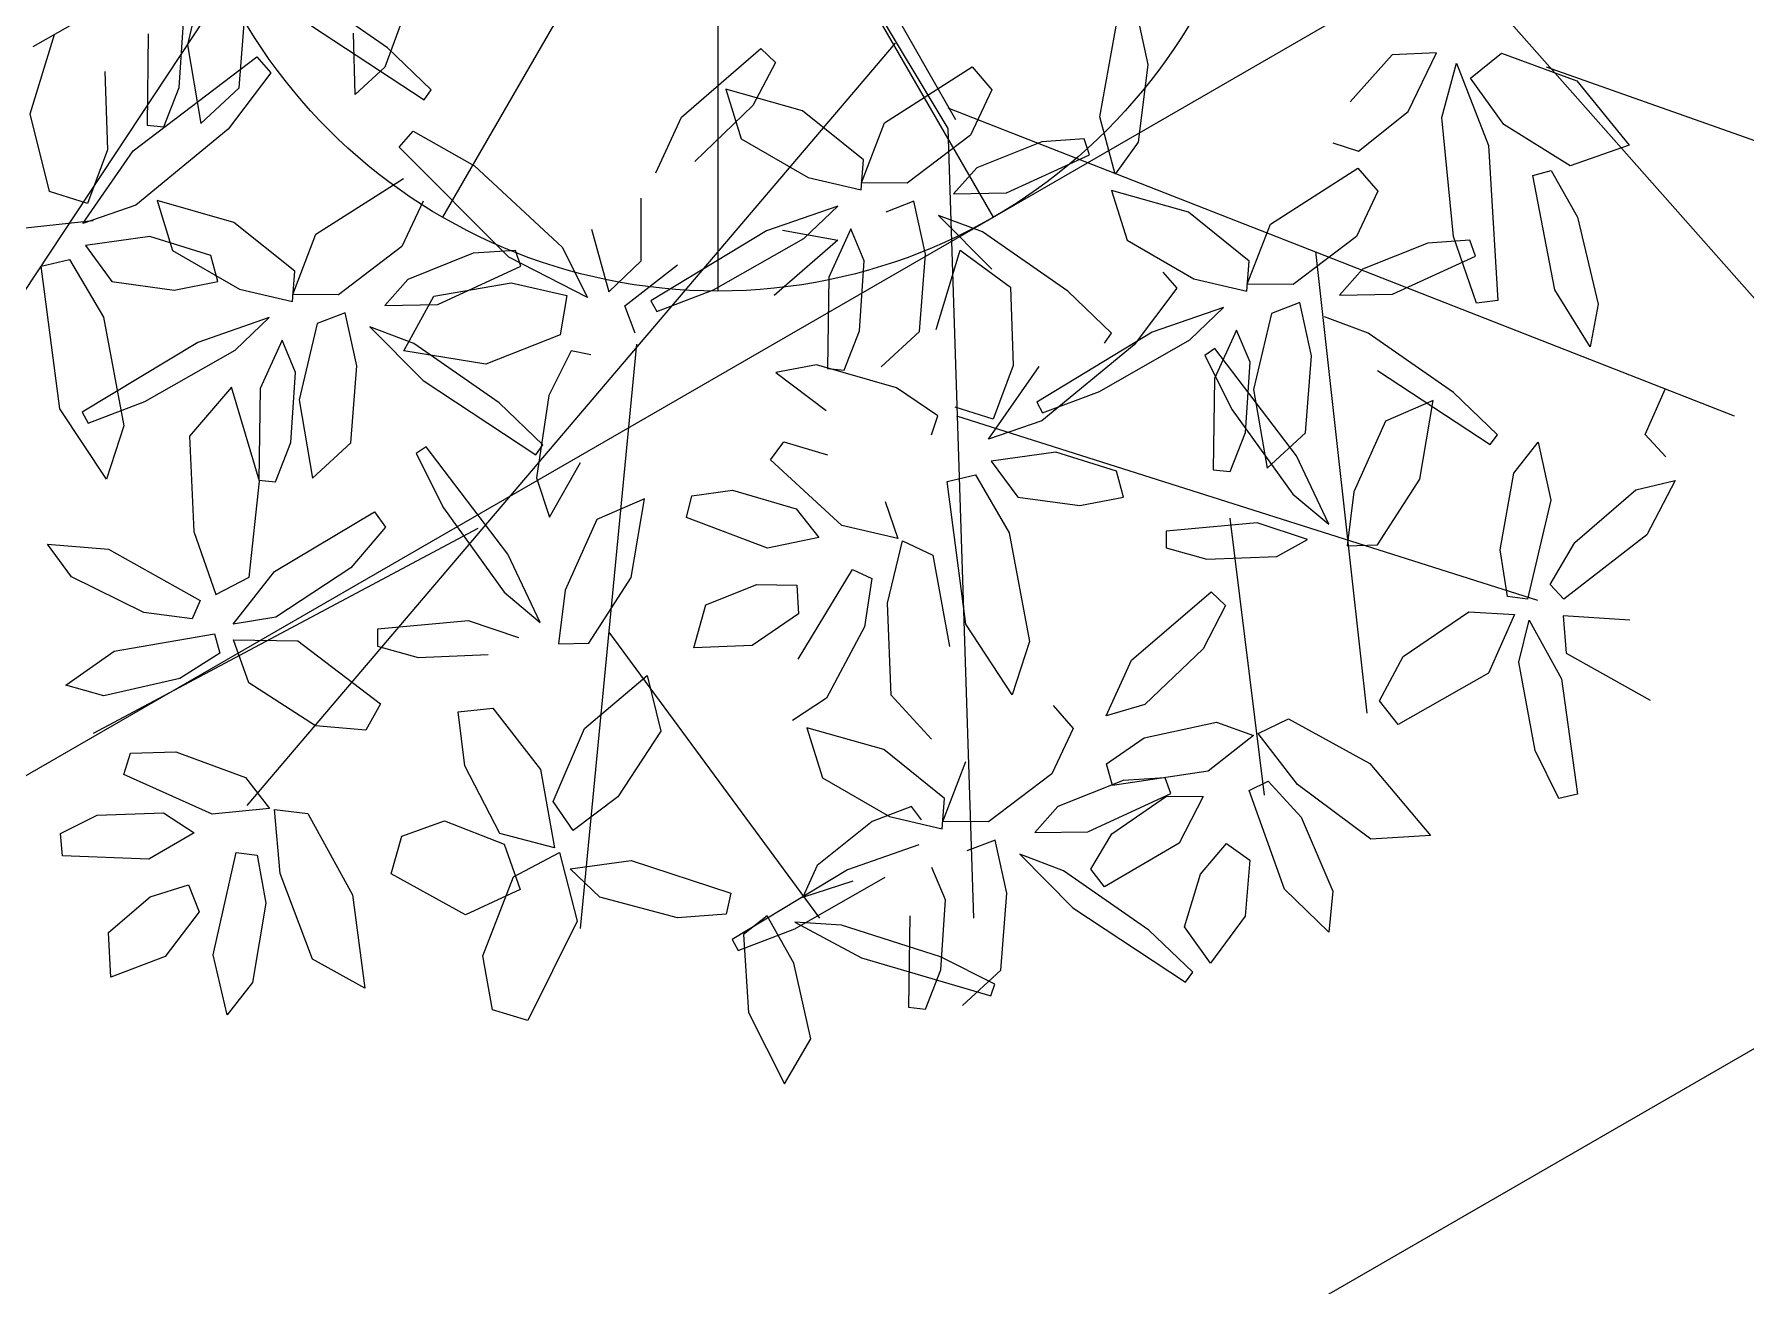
# Model space of a CAD drawing. Extents: x 8365 to 8547, y -347 to -272.
# Drawn here: x 8514.383 to 8515.316, y -326.762 to -326.079 of the extents above; entities that cross this region are included whole.
import ezdxf

# ---------------------------------------------------------------- set-up
doc = ezdxf.new("R2010")
doc.units = 0
doc.layers.get('0').update_dxf_attribs({"linetype": 'CONTINUOUS'})
doc.layers.add('1', color=7, linetype='CONTINUOUS')

msp = doc.modelspace()

# ---------------------------------------------------------------- linework, layer by layer
at = {"linetype": 'CONTINUOUS'}
for p, q in [((8514.75545, -325.61922), (8514.75545, -326.21922)), ((8514.75545, -325.61922), (8514.75545, -326.21922)), ((8514.60545, -325.65941), (8514.90545, -326.17902)), ((8514.60545, -325.65941), (8514.90545, -326.17902)), ((8514.60545, -326.17902), (8514.90545, -325.65941))]:
    msp.add_line(p, q, dxfattribs=at)
at = {"color": 44}
for p, q in [((8514.76631, -325.93955), (8514.8808, -326.13059)), ((8514.77742, -325.93742), (8514.88496, -326.12559)), ((8515.0952, -325.9684), (8515.33755, -326.24244)), ((8514.49502, -326.04116), (8514.28424, -326.35989)), ((8514.85212, -326.08403), (8514.49863, -326.49971)), ((8515.20705, -326.09703), (8515.36552, -326.15296)), ((8514.8808, -326.1194), (8515.30959, -326.28719)), ((8514.8808, -326.13059), (8514.89479, -326.56124)), ((8514.41474, -326.18092), (8514.15374, -326.20889)), ((8515.08121, -326.1977), (8515.10918, -326.44938)), ((8514.71104, -326.24813), (8514.68039, -326.56683)), ((8514.88546, -326.28719), (8515.20239, -326.38786)), ((8515.03461, -326.34312), (8515.05325, -326.49412)), ((8514.62447, -326.34871), (8514.41474, -326.46057)), ((8514.69593, -326.40528), (8514.81089, -326.56124))]:
    msp.add_line(p, q, dxfattribs=at)
at = {"color": 60}
for p, q in [((8514.47596, -326.04343), (8514.46617, -326.08493)), ((8514.38214, -326.08593), (8514.43136, -326.05785)), ((8514.49438, -326.10849), (8514.49772, -326.06648)), ((8514.46176, -326.10829), (8514.46426, -326.07007)), ((8514.38052, -326.12258), (8514.39373, -326.07933)), ((8514.44487, -326.07889), (8514.44416, -326.12873)), ((8514.46617, -326.08493), (8514.47347, -326.12778)), ((8514.43669, -326.14283), (8514.50409, -326.09146)), ((8514.50409, -326.09146), (8514.51174, -326.10019)), ((8514.42108, -326.09957), (8514.4226, -326.1423)), ((8514.51174, -326.10019), (8514.48845, -326.13095)), ((8514.45329, -326.1297), (8514.46176, -326.10829)), ((8514.47347, -326.12778), (8514.49438, -326.10849)), ((8514.39095, -326.165), (8514.38052, -326.12258)), ((8514.48845, -326.13095), (8514.43812, -326.17242)), ((8514.44416, -326.12873), (8514.45329, -326.1297)), ((8514.40915, -326.18236), (8514.43669, -326.14283)), ((8514.4226, -326.1423), (8514.41172, -326.17145)), ((8514.41172, -326.17145), (8514.39095, -326.165)), ((8514.43812, -326.17242), (8514.40915, -326.18236)), ((8514.49147, -326.18176), (8514.44964, -326.16991)), ((8514.44964, -326.16991), (8514.45807, -326.19708)), ((8514.44578, -326.18949), (8514.41059, -326.19442)), ((8514.41059, -326.19442), (8514.42502, -326.21401)), ((8514.47887, -326.19992), (8514.44578, -326.18949)), ((8514.45807, -326.19708), (8514.49455, -326.21817)), ((8514.38652, -326.20562), (8514.40198, -326.20198)), ((8514.39671, -326.28341), (8514.38652, -326.20562)), ((8514.40198, -326.20198), (8514.42036, -326.23351)), ((8514.48274, -326.21404), (8514.47887, -326.19992)), ((8514.42502, -326.21401), (8514.4589, -326.21865)), ((8514.4589, -326.21865), (8514.48274, -326.21404)), ((8514.42036, -326.23351), (8514.43153, -326.29271)), ((8514.51068, -326.2337), (8514.47178, -326.24724)), ((8514.49226, -326.25137), (8514.51068, -326.2337)), ((8514.47178, -326.24724), (8514.40883, -326.2853)), ((8514.51779, -326.24608), (8514.50578, -326.27242))]:
    msp.add_line(p, q, dxfattribs=at)
at = {"color": 62}
for p, q in [((8514.5752, -326.08661), (8514.52868, -326.05426)), ((8514.58896, -326.05586), (8514.57386, -326.09713)), ((8514.53376, -326.07453), (8514.59519, -326.11498)), ((8514.55759, -326.11198), (8514.55669, -326.07864)), ((8514.59913, -326.10954), (8514.5752, -326.08661)), ((8514.73553, -326.12435), (8514.77887, -326.087)), ((8514.7868, -326.0946), (8514.77452, -326.11809)), ((8514.77887, -326.087), (8514.7868, -326.0946)), ((8514.57386, -326.09713), (8514.55759, -326.11198)), ((8514.59519, -326.11498), (8514.59913, -326.10954)), ((8514.80153, -326.12093), (8514.7597, -326.10909)), ((8514.7597, -326.10909), (8514.76813, -326.13626)), ((8514.77452, -326.11809), (8514.74281, -326.14851)), ((8514.83477, -326.14763), (8514.80153, -326.12093)), ((8514.58156, -326.14073), (8514.5892, -326.13199)), ((8514.5892, -326.13199), (8514.62278, -326.15099)), ((8514.72167, -326.15469), (8514.73553, -326.12435)), ((8514.83369, -326.16019), (8514.84631, -326.12744)), ((8514.64142, -326.20071), (8514.58156, -326.14073)), ((8514.76813, -326.13626), (8514.80461, -326.15735)), ((8514.83346, -326.16406), (8514.83477, -326.14763)), ((8514.53625, -326.18826), (8514.58396, -326.15776)), ((8514.62278, -326.15099), (8514.67057, -326.19537)), ((8514.80461, -326.15735), (8514.83346, -326.16406)), ((8514.59476, -326.17024), (8514.5831, -326.19501)), ((8514.52471, -326.20845), (8514.49147, -326.18176)), ((8514.52363, -326.22102), (8514.53625, -326.18826)), ((8514.5831, -326.19501), (8514.54863, -326.22119)), ((8514.64501, -326.19708), (8514.62204, -326.19864)), ((8514.64806, -326.20573), (8514.64501, -326.19708)), ((8514.62204, -326.19864), (8514.58646, -326.21283)), ((8514.60276, -326.22653), (8514.64806, -326.20573)), ((8514.5234, -326.22488), (8514.52471, -326.20845)), ((8514.58646, -326.21283), (8514.57382, -326.22701)), ((8514.60062, -326.22192), (8514.64278, -326.21475)), ((8514.49455, -326.21817), (8514.5234, -326.22488)), ((8514.54863, -326.22119), (8514.52363, -326.22102)), ((8514.58419, -326.25173), (8514.60062, -326.22192)), ((8514.55227, -326.23108), (8514.53687, -326.23696)), ((8514.55863, -326.26), (8514.55227, -326.23108)), ((8514.57382, -326.22701), (8514.60276, -326.22653)), ((8514.53687, -326.23696), (8514.52708, -326.27845)), ((8514.58958, -326.24779), (8514.5657, -326.23876)), ((8514.5657, -326.23876), (8514.59466, -326.26805)), ((8514.66947, -326.2431), (8514.62881, -326.25907)), ((8514.44304, -326.27945), (8514.49226, -326.25137)), ((8514.52516, -326.2636), (8514.51779, -326.24608)), ((8514.62881, -326.25907), (8514.58419, -326.25173)), ((8514.6361, -326.28014), (8514.58958, -326.24779)), ((8514.55528, -326.30201), (8514.55863, -326.26)), ((8514.49014, -326.27162), (8514.46738, -326.29836)), ((8514.50557, -326.32293), (8514.49014, -326.27162)), ((8514.52266, -326.30181), (8514.52516, -326.2636)), ((8514.59466, -326.26805), (8514.6561, -326.3085)), ((8514.41204, -326.29119), (8514.44304, -326.27945)), ((8514.50578, -326.27242), (8514.50507, -326.32226)), ((8514.52708, -326.27845), (8514.53438, -326.32131)), ((8514.66004, -326.30307), (8514.6361, -326.28014)), ((8514.66323, -326.27626), (8514.65655, -326.3211)), ((8514.42205, -326.32181), (8514.39671, -326.28341)), ((8514.40883, -326.2853), (8514.41204, -326.29119)), ((8514.43153, -326.29271), (8514.42205, -326.32181)), ((8514.46738, -326.29836), (8514.4696, -326.35025)), ((8514.51419, -326.32322), (8514.52266, -326.30181)), ((8514.53438, -326.32131), (8514.55528, -326.30201)), ((8514.59642, -326.30408), (8514.59089, -326.30789)), ((8514.59089, -326.30789), (8514.60584, -326.33748)), ((8514.6409, -326.36266), (8514.59642, -326.30408)), ((8514.6561, -326.3085), (8514.66004, -326.30307)), ((8514.4998, -326.37516), (8514.50557, -326.32293)), ((8514.50507, -326.32226), (8514.51419, -326.32322)), ((8514.65655, -326.3211), (8514.66365, -326.34251)), ((8514.51367, -326.37209), (8514.56825, -326.33954)), ((8514.56825, -326.33954), (8514.57427, -326.34799)), ((8514.60584, -326.33748), (8514.63895, -326.38346)), ((8514.4696, -326.35025), (8514.48177, -326.38467)), ((8514.57427, -326.34799), (8514.55525, -326.37009)), ((8514.40299, -326.37506), (8514.38994, -326.35731)), ((8514.38994, -326.35731), (8514.4232, -326.35994)), ((8514.4232, -326.35994), (8514.47314, -326.38787)), ((8514.65846, -326.39992), (8514.6409, -326.36266)), ((8514.49115, -326.40086), (8514.51367, -326.37209)), ((8514.55525, -326.37009), (8514.51446, -326.39699)), ((8514.44244, -326.39444), (8514.40299, -326.37506)), ((8514.48177, -326.38467), (8514.4998, -326.37516)), ((8514.63895, -326.38346), (8514.65846, -326.39992)), ((8514.47314, -326.38787), (8514.46871, -326.39793)), ((8514.46871, -326.39793), (8514.44244, -326.39444)), ((8514.51446, -326.39699), (8514.49115, -326.40086)), ((8514.61944, -326.39912), (8514.56981, -326.40367)), ((8514.39986, -326.43418), (8514.42633, -326.41551)), ((8514.42058, -326.43988), (8514.39986, -326.43418)), ((8514.39694, -326.51506), (8514.41705, -326.505)), ((8514.39804, -326.52723), (8514.39694, -326.51506)), ((8514.42442, -326.59336), (8514.42313, -326.56905))]:
    msp.add_line(p, q, dxfattribs=at)
at = {"color": 64}
for p, q in [((8514.96359, -326.12421), (8514.9735, -326.06973)), ((8514.98445, -326.07062), (8514.98982, -326.09577)), ((8514.84631, -326.12744), (8514.89402, -326.09694)), ((8514.89402, -326.09694), (8514.90482, -326.10941)), ((8514.98982, -326.09577), (8514.98453, -326.13796)), ((8514.90482, -326.10941), (8514.89316, -326.13419)), ((8514.97207, -326.15547), (8514.96359, -326.12421)), ((8514.89316, -326.13419), (8514.85869, -326.16037)), ((8514.9321, -326.13782), (8514.89652, -326.152)), ((8514.95507, -326.13626), (8514.9321, -326.13782)), ((8514.95812, -326.14491), (8514.95507, -326.13626)), ((8514.98453, -326.13796), (8514.97207, -326.15547)), ((8514.91282, -326.16571), (8514.95812, -326.14491)), ((8514.89652, -326.152), (8514.88388, -326.16619)), ((8514.71353, -326.20283), (8514.71363, -326.16863)), ((8514.85869, -326.16037), (8514.83369, -326.16019)), ((8514.88388, -326.16619), (8514.91282, -326.16571)), ((8515.01193, -326.17623), (8514.9701, -326.16438)), ((8514.9701, -326.16438), (8514.97853, -326.19155)), ((8514.82074, -326.17288), (8514.78184, -326.18642)), ((8514.80232, -326.19055), (8514.82074, -326.17288)), ((8514.86233, -326.17025), (8514.84693, -326.17613)), ((8514.86869, -326.19918), (8514.86233, -326.17025)), ((8514.89964, -326.18696), (8514.87576, -326.17794)), ((8514.87576, -326.17794), (8514.90472, -326.20723)), ((8514.68647, -326.18551), (8514.69602, -326.21973)), ((8514.78184, -326.18642), (8514.71889, -326.22448)), ((8514.79066, -326.18593), (8514.82077, -326.19146)), ((8514.82785, -326.18526), (8514.81584, -326.2116)), ((8514.83522, -326.20277), (8514.82785, -326.18526)), ((8514.94616, -326.21931), (8514.89964, -326.18696)), ((8514.67057, -326.19537), (8514.68426, -326.22276)), ((8514.7531, -326.21863), (8514.80232, -326.19055)), ((8514.82077, -326.19146), (8514.78607, -326.22167)), ((8514.87438, -326.24012), (8514.88758, -326.19687)), ((8514.88758, -326.19687), (8514.91494, -326.21711)), ((8514.97853, -326.19155), (8515.01501, -326.21264)), ((8514.68426, -326.22276), (8514.64142, -326.20071)), ((8514.69602, -326.21973), (8514.71353, -326.20283)), ((8514.70466, -326.22726), (8514.73347, -326.20486)), ((8514.83272, -326.24099), (8514.83522, -326.20277)), ((8514.86534, -326.24119), (8514.86869, -326.19918)), ((8514.64278, -326.21475), (8514.67311, -326.22166)), ((8514.81584, -326.2116), (8514.81513, -326.26144)), ((8514.99795, -326.20899), (8515.0056, -326.21773)), ((8514.67311, -326.22166), (8514.66947, -326.2431)), ((8514.71889, -326.22448), (8514.7221, -326.23037)), ((8514.7221, -326.23037), (8514.7531, -326.21863)), ((8514.91494, -326.21711), (8514.91645, -326.25984)), ((8514.9701, -326.24225), (8514.94616, -326.21931)), ((8515.0056, -326.21773), (8514.98231, -326.24849)), ((8514.71032, -326.2421), (8514.70466, -326.22726)), ((8514.82425, -326.2624), (8514.83272, -326.24099)), ((8514.84444, -326.26049), (8514.86534, -326.24119)), ((8514.99224, -326.24171), (8514.92929, -326.27977)), ((8514.96616, -326.24768), (8514.9701, -326.24225)), ((8514.67541, -326.25185), (8514.66323, -326.27626)), ((8514.6862, -326.25391), (8514.67541, -326.25185)), ((8514.98231, -326.24849), (8514.93198, -326.28996)), ((8514.9635, -326.27392), (8515.01272, -326.24584)), ((8514.80922, -326.25937), (8514.78706, -326.26357)), ((8514.85278, -326.27195), (8514.80922, -326.25937)), ((8514.81513, -326.26144), (8514.82425, -326.2624)), ((8514.90301, -326.2999), (8514.93055, -326.26036)), ((8514.91645, -326.25984), (8514.90558, -326.28899)), ((8514.78706, -326.26357), (8514.81441, -326.28427)), ((8514.87535, -326.28726), (8514.85278, -326.27195)), ((8514.92929, -326.27977), (8514.9325, -326.28566)), ((8514.9325, -326.28566), (8514.9635, -326.27392)), ((8514.87188, -326.29768), (8514.87535, -326.28726)), ((8514.90558, -326.28899), (8514.88481, -326.28253)), ((8514.93198, -326.28996), (8514.90301, -326.2999)), ((8514.78416, -326.31134), (8514.79134, -326.30145)), ((8514.79134, -326.30145), (8514.81511, -326.30855)), ((8514.66365, -326.34251), (8514.68054, -326.31265)), ((8514.82299, -326.347), (8514.78416, -326.31134)), ((8514.74119, -326.33087), (8514.76345, -326.32771)), ((8514.76345, -326.32771), (8514.79808, -326.33806)), ((8514.89057, -326.40095), (8514.88038, -326.32315)), ((8514.71546, -326.33249), (8514.68933, -326.34374)), ((8514.70809, -326.37534), (8514.71546, -326.33249)), ((8514.73836, -326.34276), (8514.74119, -326.33087)), ((8514.84658, -326.33392), (8514.85361, -326.35412)), ((8514.68933, -326.34374), (8514.6722, -326.38224)), ((8514.78251, -326.35948), (8514.73836, -326.34276)), ((8514.79808, -326.33806), (8514.81052, -326.35358)), ((8514.81052, -326.35358), (8514.78251, -326.35948)), ((8514.85361, -326.35412), (8514.82299, -326.347)), ((8514.84791, -326.38948), (8514.85605, -326.35547)), ((8514.85605, -326.35547), (8514.87264, -326.36326)), ((8514.87264, -326.36326), (8514.88163, -326.41304)), ((8514.79911, -326.41998), (8514.8288, -326.37104)), ((8514.8288, -326.37104), (8514.83928, -326.37603)), ((8514.6722, -326.38224), (8514.66857, -326.41163)), ((8514.68505, -326.41121), (8514.70809, -326.37534)), ((8514.74888, -326.39037), (8514.77662, -326.37915)), ((8514.77662, -326.37915), (8514.7985, -326.3796)), ((8514.7985, -326.3796), (8514.79943, -326.39528)), ((8514.83928, -326.37603), (8514.83537, -326.40237)), ((8514.74238, -326.41384), (8514.74888, -326.39037)), ((8514.84983, -326.43953), (8514.84791, -326.38948)), ((8514.6469, -326.40829), (8514.61944, -326.39912)), ((8514.79943, -326.39528), (8514.77412, -326.41251)), ((8514.83537, -326.40237), (8514.81472, -326.44116)), ((8514.42633, -326.41551), (8514.48091, -326.40616)), ((8514.48091, -326.40616), (8514.48382, -326.41675)), ((8514.49971, -326.43287), (8514.49131, -326.40932)), ((8514.49131, -326.40932), (8514.52642, -326.40996)), ((8514.52642, -326.40996), (8514.57141, -326.44433)), ((8514.56981, -326.40367), (8514.56981, -326.41284)), ((8514.66857, -326.41163), (8514.68505, -326.41121)), ((8514.48382, -326.41675), (8514.46203, -326.4304)), ((8514.56981, -326.41284), (8514.59199, -326.41901)), ((8514.59199, -326.41901), (8514.63026, -326.41747)), ((8514.77412, -326.41251), (8514.74238, -326.41384)), ((8514.46203, -326.4304), (8514.42058, -326.43988)), ((8514.68273, -326.45769), (8514.71683, -326.42894)), ((8514.71683, -326.42894), (8514.72438, -326.45927)), ((8514.53611, -326.45628), (8514.49971, -326.43287)), ((8514.57141, -326.44433), (8514.56339, -326.45875)), ((8514.6138, -326.44867), (8514.63274, -326.44674)), ((8514.6175, -326.47818), (8514.6138, -326.44867)), ((8514.63274, -326.44674), (8514.65864, -326.4801)), ((8514.81472, -326.44116), (8514.79604, -326.45341)), ((8514.56339, -326.45875), (8514.53611, -326.45628)), ((8514.66568, -326.49765), (8514.68273, -326.45769)), ((8514.84582, -326.46928), (8514.804, -326.45744)), ((8514.804, -326.45744), (8514.81242, -326.48461)), ((8514.72438, -326.45927), (8514.70089, -326.495)), ((8514.43149, -326.4829), (8514.43516, -326.47124)), ((8514.43516, -326.47124), (8514.45995, -326.47043)), ((8514.45995, -326.47043), (8514.49785, -326.48449)), ((8514.47964, -326.50439), (8514.43149, -326.4829)), ((8514.49785, -326.48449), (8514.51093, -326.50141)), ((8514.63657, -326.51507), (8514.6175, -326.47818)), ((8514.65864, -326.4801), (8514.66642, -326.52282)), ((8514.70089, -326.495), (8514.67653, -326.51338)), ((8514.41705, -326.505), (8514.45317, -326.50381)), ((8514.45317, -326.50381), (8514.4699, -326.51458)), ((8514.51093, -326.50141), (8514.47964, -326.50439)), ((8514.51675, -326.53675), (8514.51368, -326.50192)), ((8514.51368, -326.50192), (8514.53188, -326.50404)), ((8514.53188, -326.50404), (8514.55621, -326.54839)), ((8514.67653, -326.51338), (8514.66568, -326.49765)), ((8514.4699, -326.51458), (8514.44521, -326.52907)), ((8514.58313, -326.51645), (8514.60637, -326.50802)), ((8514.60637, -326.50802), (8514.63882, -326.52082)), ((8514.57737, -326.53706), (8514.58313, -326.51645)), ((8514.66642, -326.52282), (8514.63657, -326.51507)), ((8514.63882, -326.52082), (8514.64759, -326.54548)), ((8514.44521, -326.52907), (8514.39804, -326.52723)), ((8514.48016, -326.58117), (8514.49278, -326.52534)), ((8514.49278, -326.52534), (8514.50429, -326.52674)), ((8514.50429, -326.52674), (8514.50895, -326.55295)), ((8514.6439, -326.53861), (8514.669, -326.5253)), ((8514.669, -326.5253), (8514.67873, -326.56274)), ((8514.6749, -326.53422), (8514.70817, -326.5297)), ((8514.53446, -326.5836), (8514.51675, -326.53675)), ((8514.61786, -326.55939), (8514.57737, -326.53706)), ((8514.62733, -326.58167), (8514.6439, -326.53861)), ((8514.69103, -326.54968), (8514.6749, -326.53422)), ((8514.42313, -326.56905), (8514.44587, -326.54959)), ((8514.44587, -326.54959), (8514.46676, -326.54307)), ((8514.46676, -326.54307), (8514.47262, -326.55765)), ((8514.55621, -326.54839), (8514.56299, -326.59937)), ((8514.64759, -326.54548), (8514.61786, -326.55939)), ((8514.47262, -326.55765), (8514.45409, -326.58202)), ((8514.50895, -326.55295), (8514.50169, -326.5963)), ((8514.67873, -326.56274), (8514.65188, -326.61697)), ((8514.45409, -326.58202), (8514.42442, -326.59336)), ((8514.48786, -326.61384), (8514.48016, -326.58117)), ((8514.56299, -326.59937), (8514.53446, -326.5836)), ((8514.63258, -326.61113), (8514.62733, -326.58167)), ((8514.50169, -326.5963), (8514.48786, -326.61384)), ((8514.65188, -326.61697), (8514.63258, -326.61113))]:
    msp.add_line(p, q, dxfattribs=at)
at = {"color": 66}
for p, q in [((8515.12299, -326.09045), (8515.10025, -326.11599)), ((8515.14731, -326.0894), (8515.12299, -326.09045)), ((8515.13177, -326.12136), (8515.14731, -326.0894)), ((8515.15021, -326.12452), (8515.15811, -326.09493)), ((8515.10465, -326.143), (8515.13177, -326.12136)), ((8515.15656, -326.18942), (8515.15021, -326.12452)), ((8515.09078, -326.13834), (8515.10465, -326.143)), ((8515.05671, -326.18273), (8515.10442, -326.15223)), ((8515.10442, -326.15223), (8515.11522, -326.16471)), ((8515.11522, -326.16471), (8515.10355, -326.18948)), ((8515.04517, -326.20292), (8515.01193, -326.17623)), ((8515.04409, -326.21549), (8515.05671, -326.18273)), ((8515.10355, -326.18948), (8515.06909, -326.21567)), ((8515.14249, -326.19311), (8515.10692, -326.2073)), ((8515.16547, -326.19155), (8515.14249, -326.19311)), ((8515.16852, -326.2002), (8515.16547, -326.19155)), ((8515.04386, -326.21935), (8515.04517, -326.20292)), ((8515.01501, -326.21264), (8515.04386, -326.21935)), ((8515.06909, -326.21567), (8515.04409, -326.21549)), ((8515.10692, -326.2073), (8515.09428, -326.22148)), ((8515.03114, -326.22817), (8514.99224, -326.24171)), ((8515.01272, -326.24584), (8515.03114, -326.22817)), ((8515.05733, -326.23143), (8515.04753, -326.27292)), ((8515.07273, -326.22555), (8515.05733, -326.23143)), ((8515.07908, -326.25447), (8515.07273, -326.22555)), ((8515.03825, -326.24056), (8515.02624, -326.26689)), ((8515.04562, -326.25807), (8515.03825, -326.24056)), ((8515.02643, -326.25056), (8515.0209, -326.25437)), ((8515.07091, -326.30914), (8515.02643, -326.25056)), ((8515.0209, -326.25437), (8515.03585, -326.28396)), ((8515.04312, -326.29628), (8515.04562, -326.25807)), ((8515.07574, -326.29648), (8515.07908, -326.25447)), ((8515.02624, -326.26689), (8515.02553, -326.31673)), ((8515.04753, -326.27292), (8515.05484, -326.31578)), ((8515.03585, -326.28396), (8515.06896, -326.32994)), ((8515.03465, -326.3177), (8515.04312, -326.29628)), ((8515.05484, -326.31578), (8515.07574, -326.29648)), ((8514.93964, -326.30703), (8514.90445, -326.31196)), ((8514.97273, -326.31746), (8514.93964, -326.30703)), ((8515.08847, -326.3464), (8515.07091, -326.30914)), ((8514.90445, -326.31196), (8514.91888, -326.33155)), ((8514.9766, -326.33158), (8514.97273, -326.31746)), ((8515.02553, -326.31673), (8515.03465, -326.3177)), ((8514.88038, -326.32315), (8514.89584, -326.31952)), ((8514.89584, -326.31952), (8514.91422, -326.35104)), ((8514.91888, -326.33155), (8514.95276, -326.33619)), ((8514.95276, -326.33619), (8514.9766, -326.33158)), ((8515.06896, -326.32994), (8515.08847, -326.3464)), ((8515.10221, -326.32872), (8515.09858, -326.35811)), ((8515.04945, -326.3456), (8514.99982, -326.35015)), ((8515.07691, -326.35478), (8515.04945, -326.3456)), ((8514.91422, -326.35104), (8514.92539, -326.41024)), ((8514.99982, -326.35015), (8514.99982, -326.35932)), ((8515.06027, -326.36395), (8515.07691, -326.35478)), ((8514.99982, -326.35932), (8515.022, -326.36549)), ((8515.022, -326.36549), (8515.06027, -326.36395)), ((8514.98098, -326.42052), (8515.02432, -326.38317)), ((8515.02432, -326.38317), (8515.03225, -326.39077)), ((8515.03225, -326.39077), (8515.01997, -326.41426)), ((8514.91591, -326.43935), (8514.89057, -326.40095)), ((8514.92539, -326.41024), (8514.91591, -326.43935)), ((8514.96712, -326.45086), (8514.98098, -326.42052)), ((8515.01997, -326.41426), (8514.98826, -326.44468)), ((8514.93832, -326.44529), (8514.94912, -326.45776)), ((8514.98826, -326.44468), (8514.96712, -326.45086)), ((8514.9878, -326.46292), (8515.02731, -326.45437)), ((8515.02731, -326.45437), (8515.04744, -326.46158)), ((8515.05003, -326.46053), (8515.06651, -326.45252)), ((8514.81242, -326.48461), (8514.84891, -326.5057)), ((8514.86096, -326.50024), (8514.83946, -326.50849)), ((8514.83946, -326.50849), (8514.80963, -326.5325)), ((8514.70817, -326.5297), (8514.76253, -326.54763)), ((8514.80963, -326.5325), (8514.80171, -326.54977)), ((8514.82614, -326.53477), (8514.76319, -326.57282)), ((8514.7974, -326.56698), (8514.84662, -326.5389)), ((8514.80171, -326.54977), (8514.82923, -326.54081)), ((8514.73348, -326.56108), (8514.69103, -326.54968)), ((8514.76253, -326.54763), (8514.76002, -326.55896)), ((8514.76002, -326.55896), (8514.73348, -326.56108)), ((8514.78231, -326.55999), (8514.76931, -326.57013)), ((8514.79688, -326.58577), (8514.78231, -326.55999)), ((8514.86013, -326.55994), (8514.85942, -326.60978)), ((8514.7664, -326.57872), (8514.7974, -326.56698)), ((8514.76931, -326.57013), (8514.77214, -326.61268)), ((8514.82288, -326.565), (8514.7974, -326.56338)), ((8514.7974, -326.56338), (8514.83369, -326.58288)), ((8514.76319, -326.57282), (8514.7664, -326.57872)), ((8514.80603, -326.62691), (8514.79688, -326.58577)), ((8514.77214, -326.61268), (8514.79171, -326.65149)), ((8514.79171, -326.65149), (8514.80603, -326.62691))]:
    msp.add_line(p, q, dxfattribs=at)
at = {"color": 68}
for p, q in [((8515.16574, -326.10315), (8515.18268, -326.08951)), ((8515.18268, -326.08951), (8515.2237, -326.10451)), ((8515.15811, -326.09493), (8515.17557, -326.13984)), ((8515.18387, -326.12843), (8515.16574, -326.10315)), ((8515.2237, -326.10451), (8515.25224, -326.13959)), ((8515.22018, -326.151), (8515.18387, -326.12843)), ((8515.17557, -326.13984), (8515.18062, -326.22443)), ((8515.25224, -326.13959), (8515.22018, -326.151)), ((8515.1998, -326.15621), (8515.2098, -326.15345)), ((8515.21169, -326.21864), (8515.1998, -326.15621)), ((8515.2098, -326.15345), (8515.22405, -326.17889)), ((8515.22405, -326.17889), (8515.23536, -326.22643)), ((8515.16911, -326.22591), (8515.15656, -326.18942)), ((8515.12322, -326.221), (8515.16852, -326.2002)), ((8515.09428, -326.22148), (8515.12322, -326.221)), ((8515.18062, -326.22443), (8515.16911, -326.22591)), ((8515.231, -326.24965), (8515.21169, -326.21864)), ((8515.11004, -326.24226), (8515.08616, -326.23323)), ((8515.23536, -326.22643), (8515.231, -326.24965)), ((8515.15656, -326.27461), (8515.11004, -326.24226)), ((8515.11512, -326.26252), (8515.17656, -326.30297)), ((8515.14547, -326.27897), (8515.11934, -326.29022)), ((8515.1381, -326.32182), (8515.14547, -326.27897)), ((8515.1805, -326.29754), (8515.15656, -326.27461)), ((8515.26107, -326.29739), (8515.27204, -326.27229)), ((8515.11934, -326.29022), (8515.10221, -326.32872)), ((8515.17656, -326.30297), (8515.1805, -326.29754)), ((8515.27222, -326.30955), (8515.26107, -326.29739)), ((8515.18932, -326.31849), (8515.20266, -326.30163)), ((8515.20266, -326.30163), (8515.20952, -326.33329)), ((8515.18187, -326.36035), (8515.18932, -326.31849)), ((8515.11506, -326.35769), (8515.1381, -326.32182)), ((8515.22263, -326.35634), (8515.25587, -326.32759)), ((8515.25587, -326.32759), (8515.2773, -326.3225)), ((8515.2773, -326.3225), (8515.2619, -326.3521)), ((8515.20952, -326.33329), (8515.19683, -326.38719)), ((8515.2619, -326.3521), (8515.2167, -326.38717)), ((8515.09858, -326.35811), (8515.11506, -326.35769)), ((8515.18594, -326.38573), (8515.18187, -326.36035)), ((8515.20917, -326.37917), (8515.22263, -326.35634)), ((8515.2167, -326.38717), (8515.20917, -326.37917)), ((8515.19683, -326.38719), (8515.18594, -326.38573)), ((8515.12913, -326.41845), (8515.1649, -326.39408)), ((8515.1649, -326.39408), (8515.18985, -326.39554)), ((8515.18985, -326.39554), (8515.17557, -326.4276)), ((8515.19217, -326.42166), (8515.19771, -326.39869)), ((8515.19771, -326.39869), (8515.21541, -326.43065)), ((8515.25271, -326.3986), (8515.21628, -326.39637)), ((8515.21628, -326.39637), (8515.21799, -326.41668)), ((8515.11621, -326.4426), (8515.12913, -326.41845)), ((8515.21799, -326.41668), (8515.26382, -326.44238)), ((8515.17557, -326.4276), (8515.12636, -326.45561)), ((8515.20102, -326.46972), (8515.19217, -326.42166)), ((8515.21541, -326.43065), (8515.22407, -326.49361)), ((8514.87188, -326.46353), (8514.84983, -326.43953)), ((8515.12636, -326.45561), (8515.11621, -326.4426)), ((8514.94912, -326.45776), (8514.93745, -326.48254)), ((8515.06651, -326.45252), (8515.11088, -326.47679)), ((8514.96735, -326.47695), (8514.9878, -326.46292)), ((8515.04744, -326.46158), (8515.02267, -326.48094)), ((8515.07137, -326.48823), (8515.05003, -326.46053)), ((8514.87907, -326.49597), (8514.84582, -326.46928)), ((8514.87799, -326.50854), (8514.89061, -326.47578)), ((8514.97053, -326.48875), (8514.96735, -326.47695)), ((8515.11088, -326.47679), (8515.14405, -326.5161)), ((8515.21394, -326.49585), (8515.20102, -326.46972)), ((8514.93745, -326.48254), (8514.90298, -326.50872)), ((8514.97639, -326.48617), (8514.94082, -326.50035)), ((8515.02267, -326.48094), (8514.97053, -326.48875)), ((8514.99936, -326.4846), (8514.97639, -326.48617)), ((8515.00241, -326.49325), (8514.99936, -326.4846)), ((8515.04502, -326.49152), (8515.05549, -326.4865)), ((8515.05549, -326.4865), (8515.07352, -326.50608)), ((8514.87775, -326.51241), (8514.87907, -326.49597)), ((8514.95712, -326.51406), (8515.00241, -326.49325)), ((8514.97026, -326.51515), (8515.00006, -326.4947)), ((8515.00006, -326.4947), (8515.01995, -326.49477)), ((8515.01995, -326.49477), (8515.00695, -326.52028)), ((8515.06445, -326.54536), (8515.04502, -326.49152)), ((8515.11152, -326.51818), (8515.07137, -326.48823)), ((8515.22407, -326.49361), (8515.21394, -326.49585)), ((8514.86642, -326.50762), (8514.86096, -326.50024)), ((8514.94082, -326.50035), (8514.92818, -326.51454)), ((8514.84891, -326.5057), (8514.87775, -326.51241)), ((8514.90298, -326.50872), (8514.87799, -326.50854)), ((8514.92818, -326.51454), (8514.95712, -326.51406)), ((8515.07352, -326.50608), (8515.09074, -326.54652)), ((8514.86504, -326.52123), (8514.82614, -326.53477)), ((8514.90663, -326.5186), (8514.89122, -326.52448)), ((8514.91298, -326.54753), (8514.90663, -326.5186)), ((8514.95873, -326.53445), (8514.97026, -326.51515)), ((8515.00695, -326.52028), (8514.96621, -326.54412)), ((8515.01855, -326.53721), (8515.03265, -326.52047)), ((8515.03265, -326.52047), (8515.04543, -326.5296)), ((8515.14405, -326.5161), (8515.11152, -326.51818)), ((8514.94394, -326.53531), (8514.92006, -326.52628)), ((8514.92006, -326.52628), (8514.94902, -326.55558)), ((8515.04543, -326.5296), (8515.04294, -326.56011)), ((8514.87952, -326.55112), (8514.87215, -326.53361)), ((8514.99046, -326.56766), (8514.94394, -326.53531)), ((8514.96621, -326.54412), (8514.95873, -326.53445)), ((8515.00986, -326.56584), (8515.01855, -326.53721)), ((8514.87702, -326.58934), (8514.87952, -326.55112)), ((8514.90964, -326.58954), (8514.91298, -326.54753)), ((8515.08853, -326.56875), (8515.06445, -326.54536)), ((8515.09074, -326.54652), (8515.08853, -326.56875)), ((8514.94902, -326.55558), (8515.01045, -326.59603)), ((8515.04294, -326.56011), (8515.02404, -326.58565)), ((8514.87685, -326.58225), (8514.82288, -326.565)), ((8515.01439, -326.59059), (8514.99046, -326.56766)), ((8515.02404, -326.58565), (8515.00986, -326.56584)), ((8514.83369, -326.58288), (8514.9043, -326.60349)), ((8514.86855, -326.61075), (8514.87702, -326.58934)), ((8514.90647, -326.59714), (8514.87685, -326.58225)), ((8514.88873, -326.60883), (8514.90964, -326.58954)), ((8514.9043, -326.60349), (8514.90647, -326.59714)), ((8515.01045, -326.59603), (8515.01439, -326.59059)), ((8514.85942, -326.60978), (8514.86855, -326.61075))]:
    msp.add_line(p, q, dxfattribs=at)
at = {"layer": '1', "color": 1, "linetype": 'CONTINUOUS'}
for p, q in [((8519.79909, -323.35368), (8507.41931, -330.50115)), ((8520.23832, -323.79291), (8507.58008, -331.10115))]:
    msp.add_line(p, q, dxfattribs=at)
msp.add_circle((8514.75545, -325.91922), 0.3, dxfattribs=at)

doc.saveas('drawing.dxf')
